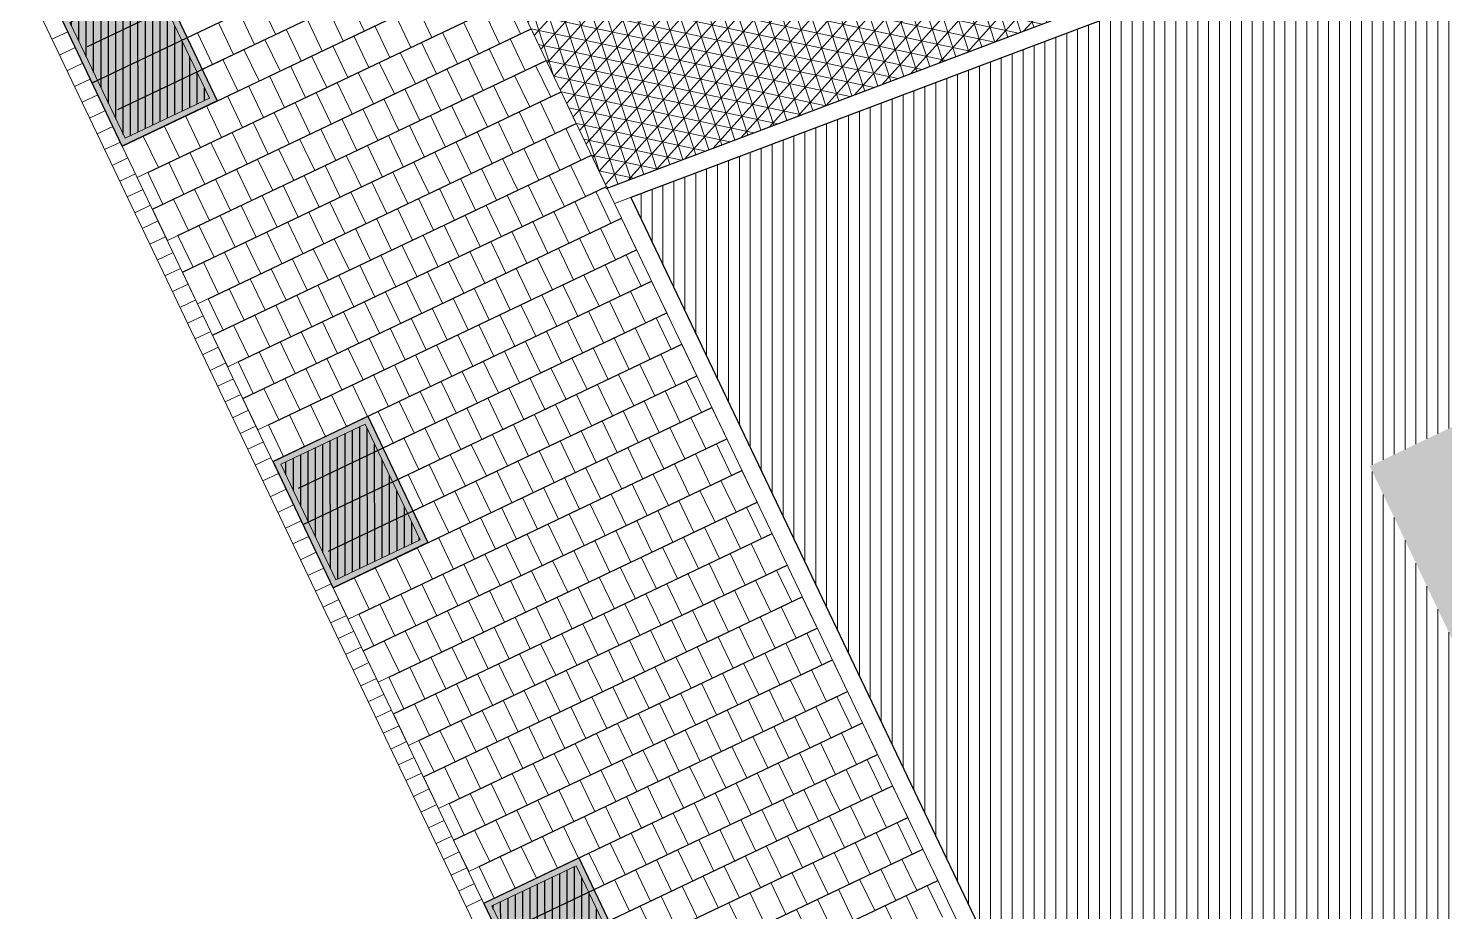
# Model space of a CAD drawing. Header units: metres. Extents: x 679599 to 680028, y 2748524 to 2748840.
# Drawn here: x 679615.82 to 679640.14, y 2748617.4 to 2748632.56 of the extents above; entities that cross this region are included whole.
import ezdxf

# ---------------------------------------------------------------- set-up
doc = ezdxf.new("R2010")
doc.units = ezdxf.units.M
doc.header["$LTSCALE"] = 5
doc.layers.add('00-AUX', color=2, linetype='Continuous', plot=False)
doc.layers.add('00-AUX Tree Pit', color=2, linetype='Continuous', plot=False)
doc.layers.add('02-L-B-Channel', color=140, linetype='Continuous', lineweight=5, plot=False)
doc.layers.add('02-L-B-Curb', color=11, linetype='Continuous', lineweight=5, plot=False)
doc.layers.add('02-L-B-Flat Bar', color=181, linetype='Continuous', lineweight=5)
doc.layers.add('04-BK-Tree Pit', color=6, linetype='Continuous', lineweight=5)
for name, color, linetype, lineweight, true_color in [('02-L-Joints-Paviment_07_Precast Concrete Blocks 60X40', 7, 'Continuous', 5, 0x999999), ('03-TR-Pavement_01_Compacted Ground', 7, 'Continuous', 5, 0x5a4f30), ('03-TR-Pavement_06_Concrete Slab in situ', 7, 'Continuous', 9, 0xf7f7f7), ('03-TR-Pavement_07_Precast Concrete Blocks 60X40', 7, 'Continuous', 5, 0x999999), ('03-TR-Pavement_07_Precast irregular Concrete Blocks', 7, 'Continuous', 5, 0xb3b3b3)]:
    doc.layers.add(name, color=color, linetype=linetype, lineweight=lineweight, true_color=true_color)
doc.layers.add('03-TR-Tree Pit_Green', color=46, linetype='Continuous')
doc.layers.add('03-TR-Tree Pit_White', color=7, linetype='Continuous', true_color=0xfcfcfc)

# ---------------------------------------------------------------- blocks, each defined once
blk = doc.blocks.new('*U19')
at = {"layer": '02-L-B-Channel'}
blk.add_lwpolyline([(0, 0), (0.001, 0.3)], dxfattribs=at)
blk = doc.blocks.new('*U20')
at = {"layer": '02-L-B-Curb', "color": 0, "linetype": 'ByBlock', "lineweight": -2, "transparency": 16777216, "rotation": 295.526997418791}
for p in [(679616.228, 2748632.372), (679616.357, 2748632.101), (679616.487, 2748631.831), (679616.616, 2748631.56), (679616.745, 2748631.289), (679616.875, 2748631.019), (679617.004, 2748630.748), (679617.133, 2748630.477), (679617.262, 2748630.206), (679617.392, 2748629.936), (679617.521, 2748629.665), (679617.65, 2748629.394), (679617.78, 2748629.124), (679617.909, 2748628.853), (679618.038, 2748628.582), (679618.167, 2748628.311), (679618.297, 2748628.041), (679618.426, 2748627.77), (679618.555, 2748627.499), (679618.685, 2748627.229), (679618.814, 2748626.958), (679618.943, 2748626.687), (679619.072, 2748626.416), (679619.202, 2748626.146), (679619.331, 2748625.875), (679619.46, 2748625.604), (679619.59, 2748625.334), (679619.719, 2748625.063), (679619.848, 2748624.792), (679619.977, 2748624.521), (679620.107, 2748624.251), (679620.236, 2748623.98), (679620.365, 2748623.709), (679620.494, 2748623.439), (679620.624, 2748623.168), (679620.753, 2748622.897), (679620.882, 2748622.626), (679621.012, 2748622.356), (679621.141, 2748622.085), (679621.27, 2748621.814), (679621.399, 2748621.544), (679621.529, 2748621.273), (679621.658, 2748621.002), (679621.787, 2748620.731), (679621.917, 2748620.461), (679622.046, 2748620.19), (679622.175, 2748619.919), (679622.304, 2748619.649), (679622.434, 2748619.378), (679622.563, 2748619.107), (679622.692, 2748618.836), (679622.822, 2748618.566), (679622.951, 2748618.295), (679623.08, 2748618.024), (679623.209, 2748617.753), (679623.339, 2748617.483)]:
    blk.add_blockref('*U19', p, dxfattribs=at)
blk = doc.blocks.new('ALCORQUE RECTANGULAR')
at = {"layer": '03-TR-Tree Pit_Green', "ltscale": 0.3}
h = blk.add_hatch(dxfattribs=at)
h.set_pattern_fill('ANSI31', color=256, scale=0.04, angle=-45)
h.set_pattern_definition([(360, (-2068898.16958, 3428624.0145), (3e-17, 0.127), [])])
h.paths.add_polyline_path([(679903.391, 2748647.421), (679902.702, 2748648.869), (679904.689, 2748649.814), (679905.377, 2748648.367)])
at = {"layer": '03-TR-Tree Pit_White'}
h = blk.add_hatch(color=256, dxfattribs=at)
h.dxf.hatch_style = 1
h.paths.add_polyline_path([(679903.344, 2748647.288), (679902.569, 2748648.916), (679904.736, 2748649.947), (679905.511, 2748648.319)])
at = {"layer": '02-L-B-Curb'}
blk.add_lwpolyline([(679903.344, 2748647.288), (679902.569, 2748648.916), (679904.736, 2748649.947), (679905.511, 2748648.319)], close=True, dxfattribs=at)
at = {"layer": '02-L-B-Curb', "color": 6}
blk.add_lwpolyline([(679903.391, 2748647.421), (679902.702, 2748648.868), (679904.689, 2748649.814), (679905.378, 2748648.366)], close=True, dxfattribs=at)

msp = doc.modelspace()

# ---------------------------------------------------------------- hatches: boundary and pattern name
at = {"layer": '03-TR-Pavement_01_Compacted Ground', "linetype": 'Continuous'}
h = msp.add_hatch(dxfattribs=at)
h.set_pattern_fill('ANSI31', color=256, scale=0.059, angle=45)
h.set_pattern_definition([(90, (652974.11672, 2717198.73223), (-0.187325, 0), [])])
h.paths.add_polyline_path([(679627.965, 2748648.126), (679619.306, 2748644.028), (679624.438, 2748633.281), (679643.219, 2748642.218), (679635.325, 2748666.118), (679612.376, 2748658.539), (679613.109, 2748657.004), (679621.777, 2748661.129)])
h.paths.add_polyline_path([(679643.184, 2748627.108), (679645.247, 2748622.773), (679640.913, 2748620.711), (679638.85, 2748625.045)])
h.paths.add_polyline_path([(679649.344, 2748581.128), (679662.013, 2748585.317), (679645.021, 2748636.762), (679626.168, 2748629.658)])
at = {"layer": '03-TR-Pavement_06_Concrete Slab in situ', "linetype": 'Continuous'}
h = msp.add_hatch(color=256, dxfattribs=at)
h.dxf.hatch_style = 1
h.paths.add_polyline_path([(679643.184, 2748627.108), (679638.85, 2748625.045), (679640.913, 2748620.711), (679645.247, 2748622.773)])
at = {"layer": '03-TR-Pavement_07_Precast irregular Concrete Blocks', "linetype": 'Continuous'}
h = msp.add_hatch(dxfattribs=at)
h.set_pattern_fill('NET3', color=256, scale=0.075, angle=108)
h.set_pattern_definition([(108, (679643.31378, 2748641.93112), (-0.2264703, -0.0735847), []), (168, (679643.31378, 2748641.93112), (-0.049509, -0.2329214), []), (228, (679643.31378, 2748641.93112), (0.1769614, -0.1593367), [])])
h.paths.add_polyline_path([(679645.209, 2748637.149), (679643.587, 2748642.061), (679624.296, 2748632.881), (679625.761, 2748629.815)])

# ---------------------------------------------------------------- linework, layer by layer
at = {"layer": '00-AUX', "ltscale": 0.3}
for points in [[(679643.587, 2748642.061), (679645.209, 2748637.149), (679625.736, 2748629.806)], [(679645.021, 2748636.762), (679626.168, 2748629.658), (679649.344, 2748581.128), (679662.013, 2748585.317), (679645.021, 2748636.762)]]:
    msp.add_lwpolyline(points, dxfattribs=at)
at = {"layer": '00-AUX'}
for points in [[(679616.841, 2748632.249), (679623.162, 2748635.257)], [(679616.919, 2748631.622), (679623.42, 2748634.716)], [(679617.358, 2748631.167), (679623.679, 2748634.174)], [(679617.436, 2748630.539), (679623.937, 2748633.633)], [(679617.875, 2748630.084), (679624.196, 2748633.092)], [(679617.953, 2748629.456), (679624.454, 2748632.55)], [(679618.392, 2748629.001), (679624.713, 2748632.009)], [(679618.47, 2748628.374), (679624.972, 2748631.467)], [(679618.909, 2748627.918), (679625.23, 2748630.926)], [(679618.987, 2748627.291), (679625.489, 2748630.384)], [(679619.426, 2748626.835), (679625.747, 2748629.843)], [(679619.504, 2748626.208), (679626.006, 2748629.302)], [(679619.944, 2748625.752), (679626.264, 2748628.76)], [(679620.022, 2748625.125), (679626.523, 2748628.219)], [(679620.461, 2748624.669), (679626.782, 2748627.677)], [(679620.539, 2748624.042), (679627.04, 2748627.136)], [(679620.978, 2748623.587), (679627.299, 2748626.594)], [(679621.056, 2748622.959), (679627.557, 2748626.053)], [(679621.495, 2748622.504), (679627.816, 2748625.512)], [(679621.573, 2748621.876), (679628.074, 2748624.97)], [(679622.012, 2748621.421), (679628.333, 2748624.429)], [(679622.09, 2748620.794), (679628.591, 2748623.887)], [(679622.529, 2748620.338), (679628.85, 2748623.346)], [(679622.607, 2748619.711), (679629.109, 2748622.804)], [(679623.046, 2748619.255), (679629.367, 2748622.263)], [(679623.124, 2748618.628), (679629.626, 2748621.722)], [(679623.563, 2748618.172), (679629.884, 2748621.18)], [(679623.641, 2748617.545), (679630.143, 2748620.639)], [(679624.081, 2748617.089), (679630.401, 2748620.097)], [(679624.159, 2748616.462), (679630.66, 2748619.556)], [(679624.598, 2748616.007), (679630.919, 2748619.014)], [(679624.676, 2748615.379), (679631.177, 2748618.473)], [(679625.115, 2748614.924), (679631.436, 2748617.932)]]:
    msp.add_lwpolyline(points, dxfattribs=at)
at = {"layer": '00-AUX Tree Pit'}
for points in [[(679619.064, 2748631.314), (679617.436, 2748630.539), (679616.404, 2748632.706), (679618.033, 2748633.481)], [(679622.684, 2748623.734), (679621.056, 2748622.959), (679620.024, 2748625.126), (679621.653, 2748625.901)], [(679626.304, 2748616.154), (679624.676, 2748615.379), (679623.644, 2748617.546), (679625.273, 2748618.321)]]:
    msp.add_lwpolyline(points, close=True, dxfattribs=at)
at = {"layer": '02-L-B-Channel'}
for points in [[(679667.589, 2748524.823), (679599.68, 2748667.024)], [(679599.951, 2748667.152), (679667.864, 2748524.936)], [(679645.302, 2748636.868), (679645.209, 2748637.148), (679625.761, 2748629.815), (679625.886, 2748629.552), (679645.302, 2748636.868)]]:
    msp.add_lwpolyline(points, dxfattribs=at)
at = {"layer": '02-L-B-Curb'}
msp.add_lwpolyline([(679625.886, 2748629.552), (679649.057, 2748581.033)], dxfattribs=at)
at = {"layer": '02-L-B-Curb', "ltscale": 0.3}
msp.add_lwpolyline([(679626.168, 2748629.658), (679649.344, 2748581.128)], dxfattribs=at)
at = {"layer": '02-L-B-Flat Bar'}
msp.add_lwpolyline([(679624.296, 2748632.881), (679625.761, 2748629.815)], dxfattribs=at)
at = {"layer": '02-L-Joints-Paviment_07_Precast Concrete Blocks 60X40'}
for points in [[(679619.808, 2748632.997), (679620.067, 2748632.456)], [(679620.97, 2748632.885), (679621.228, 2748632.344)], [(679621.331, 2748633.057), (679621.59, 2748632.516)], [(679622.493, 2748632.946), (679622.751, 2748632.404)], [(679624.015, 2748633.006), (679624.274, 2748632.464)], [(679619.086, 2748632.653), (679619.345, 2748632.112)], [(679619.447, 2748632.825), (679619.706, 2748632.284)], [(679620.609, 2748632.714), (679620.867, 2748632.172)], [(679622.131, 2748632.774), (679622.39, 2748632.232)], [(679623.293, 2748632.662), (679623.552, 2748632.121)], [(679623.654, 2748632.834), (679623.913, 2748632.292)], [(679618.725, 2748632.482), (679618.983, 2748631.94)], [(679620.247, 2748632.542), (679620.506, 2748632)], [(679621.409, 2748632.43), (679621.668, 2748631.888)], [(679621.77, 2748632.602), (679622.029, 2748632.06)], [(679622.932, 2748632.49), (679623.19, 2748631.949)], [(679624.454, 2748632.55), (679624.713, 2748632.009)], [(679619.525, 2748632.198), (679619.784, 2748631.656)], [(679619.886, 2748632.37), (679620.145, 2748631.828)], [(679621.048, 2748632.258), (679621.306, 2748631.717)], [(679622.209, 2748632.146), (679622.468, 2748631.605)], [(679622.571, 2748632.318), (679622.829, 2748631.777)], [(679623.732, 2748632.206), (679623.991, 2748631.665)], [(679624.093, 2748632.378), (679624.352, 2748631.837)], [(679619.164, 2748632.026), (679619.422, 2748631.485)], [(679620.325, 2748631.914), (679620.584, 2748631.373)], [(679620.687, 2748632.086), (679620.945, 2748631.545)], [(679621.848, 2748631.974), (679622.107, 2748631.433)], [(679623.371, 2748632.035), (679623.629, 2748631.493)], [(679624.532, 2748631.923), (679624.791, 2748631.381)], [(679619.964, 2748631.742), (679620.223, 2748631.201)], [(679621.487, 2748631.803), (679621.746, 2748631.261)], [(679622.649, 2748631.691), (679622.907, 2748631.149)], [(679623.01, 2748631.863), (679623.268, 2748631.321)], [(679624.171, 2748631.751), (679624.43, 2748631.21)], [(679619.603, 2748631.571), (679619.862, 2748631.029)], [(679620.765, 2748631.459), (679621.023, 2748630.917)], [(679621.126, 2748631.631), (679621.384, 2748631.089)], [(679622.287, 2748631.519), (679622.546, 2748630.978)], [(679623.81, 2748631.579), (679624.069, 2748631.038)], [(679624.972, 2748631.467), (679625.23, 2748630.926)], [(679618.881, 2748631.227), (679619.139, 2748630.685)], [(679619.242, 2748631.399), (679619.5, 2748630.857)], [(679620.403, 2748631.287), (679620.662, 2748630.745)], [(679621.565, 2748631.175), (679621.824, 2748630.634)], [(679621.926, 2748631.347), (679622.185, 2748630.806)], [(679623.088, 2748631.235), (679623.346, 2748630.694)], [(679623.449, 2748631.407), (679623.707, 2748630.866)], [(679624.61, 2748631.295), (679624.869, 2748630.754)], [(679618.52, 2748631.055), (679618.778, 2748630.513)], [(679619.681, 2748630.943), (679619.94, 2748630.402)], [(679620.042, 2748631.115), (679620.301, 2748630.574)], [(679621.204, 2748631.003), (679621.462, 2748630.462)], [(679622.726, 2748631.063), (679622.985, 2748630.522)], [(679623.888, 2748630.952), (679624.147, 2748630.41)], [(679624.249, 2748631.124), (679624.508, 2748630.582)], [(679617.797, 2748630.711), (679618.056, 2748630.17)], [(679618.158, 2748630.883), (679618.417, 2748630.342)], [(679619.32, 2748630.771), (679619.578, 2748630.23)], [(679620.843, 2748630.831), (679621.101, 2748630.29)], [(679622.004, 2748630.72), (679622.263, 2748630.178)], [(679622.365, 2748630.892), (679622.624, 2748630.35)], [(679623.527, 2748630.78), (679623.785, 2748630.238)], [(679625.05, 2748630.84), (679625.308, 2748630.299)], [(679617.436, 2748630.539), (679617.694, 2748629.998)], [(679618.959, 2748630.599), (679619.217, 2748630.058)], [(679620.12, 2748630.488), (679620.379, 2748629.946)], [(679620.481, 2748630.66), (679620.74, 2748630.118)], [(679621.643, 2748630.548), (679621.901, 2748630.006)], [(679623.166, 2748630.608), (679623.424, 2748630.067)], [(679624.327, 2748630.496), (679624.586, 2748629.955)], [(679624.688, 2748630.668), (679624.947, 2748630.127)], [(679618.236, 2748630.256), (679618.495, 2748629.714)], [(679618.597, 2748630.428), (679618.856, 2748629.886)], [(679619.759, 2748630.316), (679620.018, 2748629.774)], [(679620.921, 2748630.204), (679621.179, 2748629.663)], [(679621.282, 2748630.376), (679621.54, 2748629.835)], [(679622.443, 2748630.264), (679622.702, 2748629.723)], [(679622.804, 2748630.436), (679623.063, 2748629.895)], [(679623.966, 2748630.324), (679624.225, 2748629.783)], [(679625.128, 2748630.213), (679625.386, 2748629.671)], [(679625.489, 2748630.384), (679625.747, 2748629.843)], [(679617.875, 2748630.084), (679618.134, 2748629.542)], [(679619.037, 2748629.972), (679619.295, 2748629.431)], [(679619.398, 2748630.144), (679619.656, 2748629.602)], [(679620.559, 2748630.032), (679620.818, 2748629.491)], [(679622.082, 2748630.092), (679622.341, 2748629.551)], [(679623.244, 2748629.981), (679623.502, 2748629.439)], [(679623.605, 2748630.152), (679623.863, 2748629.611)], [(679624.766, 2748630.041), (679625.025, 2748629.499)], [(679618.675, 2748629.8), (679618.934, 2748629.259)], [(679620.198, 2748629.86), (679620.457, 2748629.319)], [(679621.36, 2748629.749), (679621.618, 2748629.207)], [(679621.721, 2748629.92), (679621.979, 2748629.379)], [(679622.882, 2748629.809), (679623.141, 2748629.267)], [(679624.405, 2748629.869), (679624.664, 2748629.327)], [(679625.567, 2748629.757), (679625.825, 2748629.216)], [(679618.314, 2748629.628), (679618.573, 2748629.087)], [(679619.476, 2748629.517), (679619.734, 2748628.975)], [(679619.837, 2748629.688), (679620.096, 2748629.147)], [(679620.999, 2748629.577), (679621.257, 2748629.035)], [(679622.521, 2748629.637), (679622.78, 2748629.095)], [(679623.683, 2748629.525), (679623.941, 2748628.984)], [(679624.044, 2748629.697), (679624.303, 2748629.156)], [(679625.206, 2748629.585), (679625.464, 2748629.044)], [(679617.953, 2748629.456), (679618.212, 2748628.915)], [(679619.115, 2748629.345), (679619.373, 2748628.803)], [(679620.276, 2748629.233), (679620.535, 2748628.692)], [(679620.637, 2748629.405), (679620.896, 2748628.863)], [(679621.799, 2748629.293), (679622.057, 2748628.752)], [(679622.16, 2748629.465), (679622.419, 2748628.924)], [(679623.322, 2748629.353), (679623.58, 2748628.812)], [(679624.483, 2748629.241), (679624.742, 2748628.7)], [(679624.844, 2748629.413), (679625.103, 2748628.872)], [(679626.006, 2748629.302), (679626.264, 2748628.76)], [(679618.392, 2748629.001), (679618.651, 2748628.459)], [(679618.753, 2748629.173), (679619.012, 2748628.631)], [(679619.915, 2748629.061), (679620.174, 2748628.52)], [(679621.438, 2748629.121), (679621.696, 2748628.58)], [(679622.599, 2748629.009), (679622.858, 2748628.468)], [(679622.96, 2748629.181), (679623.219, 2748628.64)], [(679624.122, 2748629.07), (679624.38, 2748628.528)], [(679625.645, 2748629.13), (679625.903, 2748628.588)], [(679619.554, 2748628.889), (679619.812, 2748628.348)], [(679620.715, 2748628.777), (679620.974, 2748628.236)], [(679621.076, 2748628.949), (679621.335, 2748628.408)], [(679622.238, 2748628.838), (679622.497, 2748628.296)], [(679623.761, 2748628.898), (679624.019, 2748628.356)], [(679624.922, 2748628.786), (679625.181, 2748628.245)], [(679625.283, 2748628.958), (679625.542, 2748628.416)], [(679618.831, 2748628.545), (679619.09, 2748628.004)], [(679619.193, 2748628.717), (679619.451, 2748628.176)], [(679620.354, 2748628.606), (679620.613, 2748628.064)], [(679621.877, 2748628.666), (679622.135, 2748628.124)], [(679623.038, 2748628.554), (679623.297, 2748628.013)], [(679623.4, 2748628.726), (679623.658, 2748628.184)], [(679624.561, 2748628.614), (679624.82, 2748628.073)], [(679625.723, 2748628.502), (679625.981, 2748627.961)], [(679626.084, 2748628.674), (679626.342, 2748628.133)], [(679618.47, 2748628.374), (679618.729, 2748627.832)], [(679619.632, 2748628.262), (679619.89, 2748627.72)], [(679619.993, 2748628.434), (679620.251, 2748627.892)], [(679621.154, 2748628.322), (679621.413, 2748627.781)], [(679621.516, 2748628.494), (679621.774, 2748627.952)], [(679622.677, 2748628.382), (679622.936, 2748627.841)], [(679623.839, 2748628.27), (679624.097, 2748627.729)], [(679624.2, 2748628.442), (679624.458, 2748627.901)], [(679625.361, 2748628.33), (679625.62, 2748627.789)], [(679619.271, 2748628.09), (679619.529, 2748627.548)], [(679620.793, 2748628.15), (679621.052, 2748627.609)], [(679621.955, 2748628.038), (679622.213, 2748627.497)], [(679622.316, 2748628.21), (679622.575, 2748627.669)], [(679623.478, 2748628.098), (679623.736, 2748627.557)], [(679625, 2748628.159), (679625.259, 2748627.617)], [(679626.162, 2748628.047), (679626.42, 2748627.505)], [(679626.523, 2748628.219), (679626.782, 2748627.677)], [(679618.909, 2748627.918), (679619.168, 2748627.377)], [(679620.071, 2748627.806), (679620.329, 2748627.265)], [(679620.432, 2748627.978), (679620.691, 2748627.437)], [(679621.594, 2748627.866), (679621.852, 2748627.325)], [(679623.116, 2748627.927), (679623.375, 2748627.385)], [(679624.278, 2748627.815), (679624.536, 2748627.273)], [(679624.639, 2748627.987), (679624.898, 2748627.445)], [(679625.801, 2748627.875), (679626.059, 2748627.334)], [(679619.71, 2748627.634), (679619.968, 2748627.093)], [(679621.232, 2748627.695), (679621.491, 2748627.153)], [(679622.394, 2748627.583), (679622.653, 2748627.041)], [(679622.755, 2748627.755), (679623.014, 2748627.213)], [(679623.917, 2748627.643), (679624.175, 2748627.102)], [(679625.078, 2748627.531), (679625.337, 2748626.99)], [(679625.439, 2748627.703), (679625.698, 2748627.162)], [(679626.601, 2748627.591), (679626.86, 2748627.05)], [(679618.987, 2748627.291), (679619.246, 2748626.749)], [(679619.348, 2748627.463), (679619.607, 2748626.921)], [(679620.51, 2748627.351), (679620.769, 2748626.809)], [(679620.871, 2748627.523), (679621.13, 2748626.981)], [(679622.033, 2748627.411), (679622.291, 2748626.87)], [(679623.194, 2748627.299), (679623.453, 2748626.758)], [(679623.555, 2748627.471), (679623.814, 2748626.93)], [(679624.717, 2748627.359), (679624.976, 2748626.818)], [(679626.24, 2748627.42), (679626.498, 2748626.878)], [(679620.149, 2748627.179), (679620.407, 2748626.638)], [(679621.31, 2748627.067), (679621.569, 2748626.526)], [(679621.672, 2748627.239), (679621.93, 2748626.698)], [(679622.833, 2748627.127), (679623.092, 2748626.586)], [(679624.356, 2748627.187), (679624.614, 2748626.646)], [(679625.517, 2748627.076), (679625.776, 2748626.534)], [(679625.879, 2748627.248), (679626.137, 2748626.706)], [(679627.04, 2748627.136), (679627.299, 2748626.594)], [(679619.426, 2748626.835), (679619.685, 2748626.294)], [(679619.788, 2748627.007), (679620.046, 2748626.466)], [(679620.949, 2748626.895), (679621.208, 2748626.354)], [(679622.472, 2748626.955), (679622.73, 2748626.414)], [(679623.633, 2748626.844), (679623.892, 2748626.302)], [(679623.995, 2748627.016), (679624.253, 2748626.474)], [(679625.156, 2748626.904), (679625.415, 2748626.362)], [(679626.679, 2748626.964), (679626.937, 2748626.423)], [(679620.588, 2748626.723), (679620.847, 2748626.182)], [(679621.75, 2748626.612), (679622.008, 2748626.07)], [(679622.111, 2748626.784), (679622.369, 2748626.242)], [(679623.272, 2748626.672), (679623.531, 2748626.13)], [(679624.434, 2748626.56), (679624.692, 2748626.019)], [(679624.795, 2748626.732), (679625.054, 2748626.191)], [(679625.957, 2748626.62), (679626.215, 2748626.079)], [(679626.318, 2748626.792), (679626.576, 2748626.251)], [(679619.866, 2748626.38), (679620.124, 2748625.838)], [(679620.227, 2748626.552), (679620.485, 2748626.01)], [(679621.388, 2748626.44), (679621.647, 2748625.898)], [(679622.55, 2748626.328), (679622.808, 2748625.787)], [(679622.911, 2748626.5), (679623.17, 2748625.959)], [(679624.073, 2748626.388), (679624.331, 2748625.847)], [(679625.595, 2748626.448), (679625.854, 2748625.907)], [(679626.757, 2748626.337), (679627.015, 2748625.795)], [(679627.118, 2748626.509), (679627.377, 2748625.967)], [(679619.504, 2748626.208), (679619.763, 2748625.666)], [(679620.666, 2748626.096), (679620.925, 2748625.555)], [(679621.027, 2748626.268), (679621.286, 2748625.727)], [(679622.189, 2748626.156), (679622.447, 2748625.615)], [(679623.711, 2748626.216), (679623.97, 2748625.675)], [(679624.873, 2748626.105), (679625.132, 2748625.563)], [(679625.234, 2748626.277), (679625.493, 2748625.735)], [(679626.396, 2748626.165), (679626.654, 2748625.623)], [(679620.305, 2748625.924), (679620.563, 2748625.383)], [(679621.828, 2748625.984), (679622.086, 2748625.443)], [(679622.989, 2748625.873), (679623.248, 2748625.331)], [(679623.35, 2748626.044), (679623.609, 2748625.503)], [(679624.512, 2748625.933), (679624.77, 2748625.391)], [(679626.034, 2748625.993), (679626.293, 2748625.451)], [(679627.196, 2748625.881), (679627.455, 2748625.34)], [(679627.557, 2748626.053), (679627.816, 2748625.512)], [(679619.944, 2748625.752), (679620.202, 2748625.211)], [(679622.628, 2748625.701), (679622.886, 2748625.159)], [(679623.789, 2748625.589), (679624.048, 2748625.048)], [(679624.151, 2748625.761), (679624.409, 2748625.219)], [(679625.312, 2748625.649), (679625.571, 2748625.108)], [(679625.673, 2748625.821), (679625.932, 2748625.28)], [(679626.835, 2748625.709), (679627.093, 2748625.168)], [(679622.267, 2748625.529), (679622.525, 2748624.987)], [(679623.428, 2748625.417), (679623.687, 2748624.876)], [(679624.951, 2748625.477), (679625.209, 2748624.936)], [(679626.112, 2748625.366), (679626.371, 2748624.824)], [(679626.474, 2748625.537), (679626.732, 2748624.996)], [(679627.635, 2748625.426), (679627.894, 2748624.884)], [(679623.067, 2748625.245), (679623.326, 2748624.704)], [(679624.229, 2748625.134), (679624.487, 2748624.592)], [(679624.59, 2748625.305), (679624.848, 2748624.764)], [(679625.751, 2748625.194), (679626.01, 2748624.652)], [(679627.274, 2748625.254), (679627.533, 2748624.712)], [(679622.345, 2748624.901), (679622.603, 2748624.36)], [(679622.706, 2748625.073), (679622.964, 2748624.532)], [(679623.867, 2748624.962), (679624.126, 2748624.42)], [(679625.39, 2748625.022), (679625.649, 2748624.48)], [(679626.552, 2748624.91), (679626.81, 2748624.369)], [(679626.913, 2748625.082), (679627.171, 2748624.54)], [(679628.074, 2748624.97), (679628.333, 2748624.429)], [(679623.145, 2748624.618), (679623.404, 2748624.076)], [(679623.506, 2748624.79), (679623.765, 2748624.248)], [(679624.668, 2748624.678), (679624.926, 2748624.137)], [(679625.029, 2748624.85), (679625.287, 2748624.308)], [(679626.19, 2748624.738), (679626.449, 2748624.197)], [(679627.352, 2748624.626), (679627.611, 2748624.085)], [(679627.713, 2748624.798), (679627.972, 2748624.257)], [(679622.784, 2748624.446), (679623.042, 2748623.905)], [(679624.307, 2748624.506), (679624.565, 2748623.965)], [(679625.468, 2748624.394), (679625.727, 2748623.853)], [(679625.829, 2748624.566), (679626.088, 2748624.025)], [(679626.991, 2748624.455), (679627.249, 2748623.913)], [(679623.584, 2748624.162), (679623.843, 2748623.621)], [(679623.945, 2748624.334), (679624.204, 2748623.793)], [(679625.107, 2748624.223), (679625.365, 2748623.681)], [(679626.63, 2748624.283), (679626.888, 2748623.741)], [(679627.791, 2748624.171), (679628.05, 2748623.63)], [(679628.152, 2748624.343), (679628.411, 2748623.801)], [(679623.223, 2748623.991), (679623.482, 2748623.449)], [(679624.746, 2748624.051), (679625.004, 2748623.509)], [(679625.907, 2748623.939), (679626.166, 2748623.397)], [(679626.268, 2748624.111), (679626.527, 2748623.569)], [(679627.43, 2748623.999), (679627.688, 2748623.458)], [(679628.591, 2748623.887), (679628.85, 2748623.346)], [(679622.501, 2748623.647), (679622.759, 2748623.105)], [(679622.862, 2748623.819), (679623.12, 2748623.277)], [(679624.023, 2748623.707), (679624.282, 2748623.165)], [(679624.384, 2748623.879), (679624.643, 2748623.337)], [(679625.546, 2748623.767), (679625.805, 2748623.226)], [(679626.708, 2748623.655), (679626.966, 2748623.114)], [(679627.069, 2748623.827), (679627.327, 2748623.286)], [(679628.23, 2748623.715), (679628.489, 2748623.174)], [(679622.139, 2748623.475), (679622.398, 2748622.933)], [(679623.662, 2748623.535), (679623.921, 2748622.994)], [(679624.824, 2748623.423), (679625.082, 2748622.882)], [(679625.185, 2748623.595), (679625.443, 2748623.054)], [(679626.346, 2748623.483), (679626.605, 2748622.942)], [(679627.869, 2748623.544), (679628.128, 2748623.002)], [(679621.778, 2748623.303), (679622.037, 2748622.762)], [(679622.94, 2748623.191), (679623.198, 2748622.65)], [(679623.301, 2748623.363), (679623.559, 2748622.822)], [(679624.462, 2748623.251), (679624.721, 2748622.71)], [(679625.985, 2748623.312), (679626.244, 2748622.77)], [(679627.147, 2748623.2), (679627.405, 2748622.658)], [(679627.508, 2748623.372), (679627.766, 2748622.83)], [(679628.669, 2748623.26), (679628.928, 2748622.719)], [(679621.056, 2748622.959), (679621.314, 2748622.418)], [(679621.417, 2748623.131), (679621.676, 2748622.59)], [(679622.579, 2748623.019), (679622.837, 2748622.478)], [(679623.74, 2748622.908), (679623.999, 2748622.366)], [(679624.101, 2748623.08), (679624.36, 2748622.538)], [(679625.263, 2748622.968), (679625.521, 2748622.426)], [(679625.624, 2748623.14), (679625.883, 2748622.598)], [(679626.786, 2748623.028), (679627.044, 2748622.487)], [(679627.947, 2748622.916), (679628.206, 2748622.375)], [(679628.308, 2748623.088), (679628.567, 2748622.547)], [(679621.856, 2748622.676), (679622.115, 2748622.134)], [(679622.217, 2748622.848), (679622.476, 2748622.306)], [(679623.379, 2748622.736), (679623.637, 2748622.194)], [(679624.902, 2748622.796), (679625.16, 2748622.254)], [(679626.063, 2748622.684), (679626.322, 2748622.143)], [(679626.424, 2748622.856), (679626.683, 2748622.315)], [(679627.586, 2748622.744), (679627.844, 2748622.203)], [(679629.109, 2748622.804), (679629.367, 2748622.263)], [(679621.495, 2748622.504), (679621.754, 2748621.962)], [(679623.018, 2748622.564), (679623.276, 2748622.022)], [(679624.179, 2748622.452), (679624.438, 2748621.911)], [(679624.54, 2748622.624), (679624.799, 2748622.083)], [(679625.702, 2748622.512), (679625.961, 2748621.971)], [(679627.225, 2748622.572), (679627.483, 2748622.031)], [(679628.386, 2748622.461), (679628.645, 2748621.919)], [(679628.747, 2748622.633), (679629.006, 2748622.091)], [(679622.295, 2748622.22), (679622.554, 2748621.679)], [(679622.657, 2748622.392), (679622.915, 2748621.851)], [(679623.818, 2748622.28), (679624.077, 2748621.739)], [(679625.341, 2748622.34), (679625.599, 2748621.799)], [(679626.502, 2748622.229), (679626.761, 2748621.687)], [(679626.863, 2748622.401), (679627.122, 2748621.859)], [(679628.025, 2748622.289), (679628.284, 2748621.747)], [(679629.187, 2748622.177), (679629.445, 2748621.636)], [(679621.934, 2748622.048), (679622.193, 2748621.507)], [(679623.096, 2748621.937), (679623.354, 2748621.395)], [(679623.457, 2748622.108), (679623.715, 2748621.567)], [(679624.618, 2748621.997), (679624.877, 2748621.455)], [(679624.98, 2748622.169), (679625.238, 2748621.627)], [(679626.141, 2748622.057), (679626.4, 2748621.515)], [(679627.303, 2748621.945), (679627.561, 2748621.404)], [(679627.664, 2748622.117), (679627.922, 2748621.576)], [(679628.825, 2748622.005), (679629.084, 2748621.464)], [(679621.573, 2748621.876), (679621.831, 2748621.335)], [(679622.734, 2748621.765), (679622.993, 2748621.223)], [(679624.257, 2748621.825), (679624.516, 2748621.283)], [(679625.419, 2748621.713), (679625.677, 2748621.172)], [(679625.78, 2748621.885), (679626.038, 2748621.344)], [(679626.941, 2748621.773), (679627.2, 2748621.232)], [(679628.464, 2748621.833), (679628.723, 2748621.292)], [(679629.626, 2748621.722), (679629.884, 2748621.18)], [(679622.373, 2748621.593), (679622.632, 2748621.051)], [(679623.535, 2748621.481), (679623.793, 2748620.94)], [(679623.896, 2748621.653), (679624.155, 2748621.111)], [(679625.058, 2748621.541), (679625.316, 2748621)], [(679626.58, 2748621.601), (679626.839, 2748621.06)], [(679627.742, 2748621.49), (679628, 2748620.948)], [(679628.103, 2748621.661), (679628.362, 2748621.12)], [(679629.265, 2748621.55), (679629.523, 2748621.008)], [(679622.012, 2748621.421), (679622.271, 2748620.879)], [(679623.174, 2748621.309), (679623.432, 2748620.768)], [(679624.696, 2748621.369), (679624.955, 2748620.828)], [(679625.858, 2748621.258), (679626.116, 2748620.716)], [(679626.219, 2748621.429), (679626.478, 2748620.888)], [(679627.381, 2748621.318), (679627.639, 2748620.776)], [(679628.542, 2748621.206), (679628.801, 2748620.665)], [(679628.903, 2748621.378), (679629.162, 2748620.836)], [(679622.451, 2748620.965), (679622.71, 2748620.424)], [(679622.812, 2748621.137), (679623.071, 2748620.596)], [(679623.974, 2748621.026), (679624.233, 2748620.484)], [(679624.335, 2748621.197), (679624.594, 2748620.656)], [(679625.497, 2748621.086), (679625.755, 2748620.544)], [(679626.658, 2748620.974), (679626.917, 2748620.433)], [(679627.019, 2748621.146), (679627.278, 2748620.604)], [(679628.181, 2748621.034), (679628.44, 2748620.493)], [(679629.704, 2748621.094), (679629.962, 2748620.553)], [(679622.09, 2748620.794), (679622.349, 2748620.252)], [(679623.613, 2748620.854), (679623.871, 2748620.312)], [(679624.774, 2748620.742), (679625.033, 2748620.2)], [(679625.136, 2748620.914), (679625.394, 2748620.372)], [(679626.297, 2748620.802), (679626.556, 2748620.261)], [(679627.82, 2748620.862), (679628.078, 2748620.321)], [(679628.981, 2748620.75), (679629.24, 2748620.209)], [(679629.342, 2748620.922), (679629.601, 2748620.381)], [(679622.89, 2748620.51), (679623.149, 2748619.968)], [(679623.252, 2748620.682), (679623.51, 2748620.14)], [(679624.413, 2748620.57), (679624.672, 2748620.029)], [(679625.936, 2748620.63), (679626.194, 2748620.089)], [(679627.097, 2748620.518), (679627.356, 2748619.977)], [(679627.459, 2748620.69), (679627.717, 2748620.149)], [(679628.62, 2748620.579), (679628.879, 2748620.037)], [(679630.143, 2748620.639), (679630.401, 2748620.097)], [(679622.529, 2748620.338), (679622.788, 2748619.797)], [(679624.052, 2748620.398), (679624.311, 2748619.857)], [(679625.213, 2748620.286), (679625.472, 2748619.745)], [(679625.575, 2748620.458), (679625.833, 2748619.917)], [(679626.736, 2748620.347), (679626.995, 2748619.805)], [(679627.898, 2748620.235), (679628.156, 2748619.693)], [(679628.259, 2748620.407), (679628.517, 2748619.865)], [(679629.42, 2748620.295), (679629.679, 2748619.754)], [(679629.782, 2748620.467), (679630.04, 2748619.925)], [(679623.33, 2748620.054), (679623.588, 2748619.513)], [(679623.691, 2748620.226), (679623.949, 2748619.685)], [(679624.852, 2748620.115), (679625.111, 2748619.573)], [(679626.014, 2748620.003), (679626.272, 2748619.461)], [(679626.375, 2748620.175), (679626.634, 2748619.633)], [(679627.537, 2748620.063), (679627.795, 2748619.522)], [(679629.059, 2748620.123), (679629.318, 2748619.582)], [(679630.221, 2748620.011), (679630.479, 2748619.47)], [(679622.968, 2748619.883), (679623.227, 2748619.341)], [(679624.13, 2748619.771), (679624.388, 2748619.229)], [(679624.491, 2748619.943), (679624.75, 2748619.401)], [(679625.653, 2748619.831), (679625.911, 2748619.29)], [(679627.175, 2748619.891), (679627.434, 2748619.35)], [(679628.337, 2748619.779), (679628.595, 2748619.238)], [(679628.698, 2748619.951), (679628.957, 2748619.41)], [(679629.86, 2748619.839), (679630.118, 2748619.298)], [(679622.607, 2748619.711), (679622.866, 2748619.169)], [(679623.769, 2748619.599), (679624.027, 2748619.057)], [(679625.291, 2748619.659), (679625.55, 2748619.118)], [(679626.453, 2748619.547), (679626.712, 2748619.006)], [(679626.814, 2748619.719), (679627.073, 2748619.178)], [(679627.976, 2748619.607), (679628.234, 2748619.066)], [(679629.498, 2748619.668), (679629.757, 2748619.126)], [(679630.66, 2748619.556), (679630.919, 2748619.014)], [(679623.408, 2748619.427), (679623.666, 2748618.886)], [(679624.569, 2748619.315), (679624.828, 2748618.774)], [(679624.93, 2748619.487), (679625.189, 2748618.946)], [(679626.092, 2748619.375), (679626.35, 2748618.834)], [(679627.253, 2748619.264), (679627.512, 2748618.722)], [(679627.615, 2748619.436), (679627.873, 2748618.894)], [(679628.776, 2748619.324), (679629.035, 2748618.782)], [(679629.137, 2748619.496), (679629.396, 2748618.954)], [(679630.299, 2748619.384), (679630.557, 2748618.843)], [(679623.046, 2748619.255), (679623.305, 2748618.714)], [(679624.208, 2748619.143), (679624.466, 2748618.602)], [(679625.369, 2748619.032), (679625.628, 2748618.49)], [(679625.731, 2748619.204), (679625.989, 2748618.662)], [(679626.892, 2748619.092), (679627.151, 2748618.55)], [(679628.415, 2748619.152), (679628.673, 2748618.611)], [(679629.576, 2748619.04), (679629.835, 2748618.499)], [(679629.938, 2748619.212), (679630.196, 2748618.671)], [(679623.485, 2748618.8), (679623.744, 2748618.258)], [(679623.847, 2748618.972), (679624.105, 2748618.43)], [(679625.008, 2748618.86), (679625.267, 2748618.318)], [(679626.531, 2748618.92), (679626.79, 2748618.379)], [(679627.692, 2748618.808), (679627.951, 2748618.267)], [(679628.054, 2748618.98), (679628.312, 2748618.439)], [(679629.215, 2748618.868), (679629.474, 2748618.327)], [(679630.738, 2748618.929), (679630.996, 2748618.387)], [(679623.124, 2748618.628), (679623.383, 2748618.086)], [(679624.647, 2748618.688), (679624.906, 2748618.147)], [(679625.809, 2748618.576), (679626.067, 2748618.035)], [(679626.17, 2748618.748), (679626.428, 2748618.207)], [(679627.331, 2748618.636), (679627.59, 2748618.095)], [(679628.854, 2748618.696), (679629.113, 2748618.155)], [(679630.016, 2748618.585), (679630.274, 2748618.043)], [(679630.377, 2748618.757), (679630.635, 2748618.215)], [(679623.925, 2748618.344), (679624.183, 2748617.803)], [(679624.286, 2748618.516), (679624.544, 2748617.975)], [(679625.447, 2748618.404), (679625.706, 2748617.863)], [(679626.609, 2748618.293), (679626.867, 2748617.751)], [(679626.97, 2748618.464), (679627.229, 2748617.923)], [(679628.132, 2748618.353), (679628.39, 2748617.811)], [(679628.493, 2748618.525), (679628.751, 2748617.983)], [(679629.654, 2748618.413), (679629.913, 2748617.871)], [(679630.816, 2748618.301), (679631.074, 2748617.76)], [(679631.177, 2748618.473), (679631.436, 2748617.932)], [(679623.563, 2748618.172), (679623.822, 2748617.631)], [(679626.248, 2748618.121), (679626.506, 2748617.579)], [(679627.77, 2748618.181), (679628.029, 2748617.639)], [(679628.932, 2748618.069), (679629.191, 2748617.528)], [(679629.293, 2748618.241), (679629.552, 2748617.7)], [(679630.455, 2748618.129), (679630.713, 2748617.588)], [(679625.887, 2748617.949), (679626.145, 2748617.407)], [(679627.048, 2748617.837), (679627.307, 2748617.296)], [(679627.409, 2748618.009), (679627.668, 2748617.468)], [(679628.571, 2748617.897), (679628.829, 2748617.356)], [(679630.094, 2748617.957), (679630.352, 2748617.416)], [(679631.255, 2748617.846), (679631.514, 2748617.304)], [(679626.687, 2748617.665), (679626.945, 2748617.124)], [(679628.21, 2748617.725), (679628.468, 2748617.184)], [(679629.371, 2748617.614), (679629.63, 2748617.072)], [(679629.732, 2748617.786), (679629.991, 2748617.244)], [(679630.894, 2748617.674), (679631.152, 2748617.132)], [(679626.326, 2748617.493), (679626.584, 2748616.952)], [(679627.848, 2748617.553), (679628.107, 2748617.012)], [(679629.01, 2748617.442), (679629.269, 2748616.9)], [(679630.533, 2748617.502), (679630.791, 2748616.96)]]:
    msp.add_lwpolyline(points, dxfattribs=at)
at = {"layer": '03-TR-Pavement_07_Precast Concrete Blocks 60X40'}
for p, q in [((679618.549, 2748632.398), (679623.42, 2748634.716)), ((679618.806, 2748631.856), (679623.679, 2748634.174)), ((679617.436, 2748630.539), (679623.937, 2748633.633)), ((679617.694, 2748629.998), (679624.196, 2748633.092)), ((679617.953, 2748629.456), (679624.454, 2748632.55)), ((679618.212, 2748628.915), (679624.713, 2748632.009)), ((679618.47, 2748628.374), (679624.972, 2748631.467)), ((679618.729, 2748627.832), (679625.23, 2748630.926)), ((679618.987, 2748627.291), (679625.489, 2748630.384)), ((679619.246, 2748626.749), (679625.747, 2748629.843)), ((679619.504, 2748626.208), (679626.006, 2748629.302)), ((679619.763, 2748625.666), (679626.264, 2748628.76)), ((679620.022, 2748625.125), (679626.523, 2748628.219)), ((679621.911, 2748625.359), (679626.782, 2748627.677)), ((679622.168, 2748624.818), (679627.04, 2748627.136)), ((679622.426, 2748624.276), (679627.299, 2748626.594)), ((679621.056, 2748622.959), (679627.557, 2748626.053)), ((679621.314, 2748622.418), (679627.816, 2748625.512)), ((679621.573, 2748621.876), (679628.074, 2748624.97)), ((679621.831, 2748621.335), (679628.333, 2748624.429)), ((679622.09, 2748620.794), (679628.591, 2748623.887)), ((679622.349, 2748620.252), (679628.85, 2748623.346)), ((679622.607, 2748619.711), (679629.109, 2748622.804)), ((679622.866, 2748619.169), (679629.367, 2748622.263)), ((679623.124, 2748618.628), (679629.626, 2748621.722)), ((679623.383, 2748618.086), (679629.884, 2748621.18)), ((679623.641, 2748617.545), (679630.143, 2748620.639)), ((679625.531, 2748617.779), (679630.401, 2748620.097)), ((679625.788, 2748617.238), (679630.66, 2748619.556)), ((679626.046, 2748616.696), (679630.919, 2748619.014)), ((679624.676, 2748615.379), (679631.177, 2748618.473)), ((679624.934, 2748614.838), (679631.436, 2748617.932))]:
    msp.add_line(p, q, dxfattribs=at)

# ---------------------------------------------------------------- block references
at = {"layer": '02-L-B-Curb', "color": 2}
msp.add_blockref('*U20', (0, 0), dxfattribs=at)
at = {"layer": '04-BK-Tree Pit', "rotation": 90}
for p in [(3428266.352, 2068727.97), (3428269.972, 2068720.39), (3428273.592, 2068712.81)]:
    msp.add_blockref('ALCORQUE RECTANGULAR', p, dxfattribs=at)

doc.saveas('drawing.dxf')
